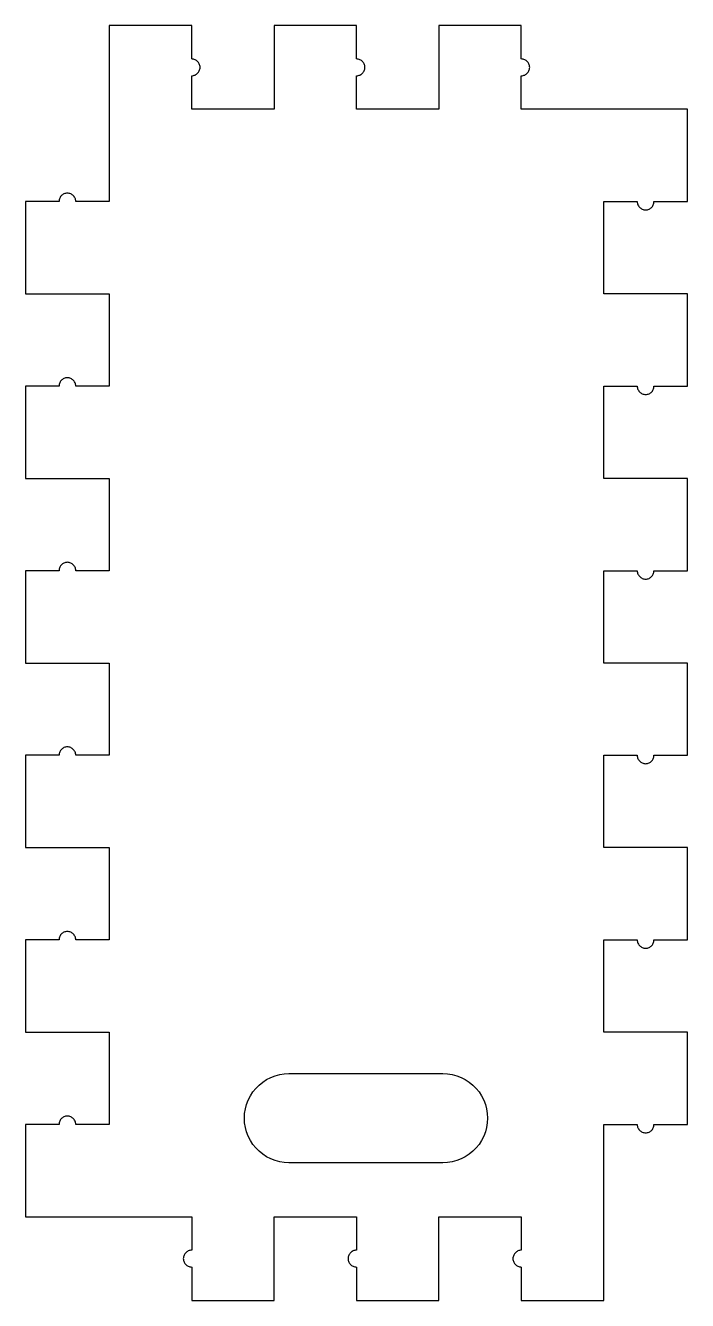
# Model space of a CAD drawing. Header units: metres. Extents: x -3 to 60, y -3 to 152.
# Drawn here: x 35.7 to 60.2, y -3.1 to 44.1 of the extents above; entities that cross this region are included whole.
import ezdxf

# ---------------------------------------------------------------- set-up
doc = ezdxf.new("R2010")
doc.units = ezdxf.units.M

msp = doc.modelspace()

# ---------------------------------------------------------------- linework, layer by layer
for p, q in [((41.85, 44.1), (38.8, 44.1)), ((38.8, 44.1), (38.8, 37.5833)), ((41.85, 42.86), (41.85, 44.1)), ((47.95, 44.1), (44.9, 44.1)), ((44.9, 44.1), (44.9, 41)), ((47.95, 42.86), (47.95, 44.1)), ((54.05, 44.1), (51, 44.1)), ((51, 44.1), (51, 41)), ((54.05, 42.86), (54.05, 44.1)), ((41.8824, 42.8583), (41.85, 42.86)), ((41.9144, 42.8532), (41.8824, 42.8583)), ((41.9458, 42.8448), (41.9144, 42.8532)), ((41.9761, 42.8332), (41.9458, 42.8448)), ((42.005, 42.8185), (41.9761, 42.8332)), ((42.0322, 42.8008), (42.005, 42.8185)), ((42.0574, 42.7804), (42.0322, 42.8008)), ((42.0804, 42.7574), (42.0574, 42.7804)), ((42.1008, 42.7322), (42.0804, 42.7574)), ((42.1185, 42.705), (42.1008, 42.7322)), ((42.1332, 42.6761), (42.1185, 42.705)), ((42.1448, 42.6458), (42.1332, 42.6761)), ((42.1532, 42.6144), (42.1448, 42.6458)), ((42.1448, 42.4542), (42.1532, 42.4855)), ((42.1583, 42.5824), (42.1532, 42.6144)), ((42.1532, 42.4855), (42.1583, 42.5176)), ((42.16, 42.55), (42.1583, 42.5824)), ((42.1583, 42.5176), (42.16, 42.55)), ((47.9824, 42.8583), (47.95, 42.86)), ((48.0144, 42.8532), (47.9824, 42.8583)), ((48.0458, 42.8448), (48.0144, 42.8532)), ((48.0761, 42.8332), (48.0458, 42.8448)), ((48.105, 42.8185), (48.0761, 42.8332)), ((48.1322, 42.8008), (48.105, 42.8185)), ((48.1574, 42.7804), (48.1322, 42.8008)), ((48.1803, 42.7574), (48.1574, 42.7804)), ((48.2008, 42.7322), (48.1803, 42.7574)), ((48.2184, 42.705), (48.2008, 42.7322)), ((48.2332, 42.6761), (48.2184, 42.705)), ((48.2448, 42.6458), (48.2332, 42.6761)), ((48.2532, 42.6144), (48.2448, 42.6458)), ((48.2448, 42.4542), (48.2532, 42.4855)), ((48.2583, 42.5824), (48.2532, 42.6144)), ((48.2532, 42.4855), (48.2583, 42.5176)), ((48.26, 42.55), (48.2583, 42.5824)), ((48.2583, 42.5176), (48.26, 42.55)), ((54.0824, 42.8583), (54.05, 42.86)), ((54.1144, 42.8532), (54.0824, 42.8583)), ((54.1458, 42.8448), (54.1144, 42.8532)), ((54.1761, 42.8332), (54.1458, 42.8448)), ((54.205, 42.8185), (54.1761, 42.8332)), ((54.2322, 42.8008), (54.205, 42.8185)), ((54.2574, 42.7804), (54.2322, 42.8008)), ((54.2803, 42.7574), (54.2574, 42.7804)), ((54.3008, 42.7322), (54.2803, 42.7574)), ((54.3185, 42.705), (54.3008, 42.7322)), ((54.3332, 42.6761), (54.3185, 42.705)), ((54.3448, 42.6458), (54.3332, 42.6761)), ((54.3532, 42.6144), (54.3448, 42.6458)), ((54.3448, 42.4542), (54.3532, 42.4855)), ((54.3583, 42.5824), (54.3532, 42.6144)), ((54.3532, 42.4855), (54.3583, 42.5176)), ((54.36, 42.55), (54.3583, 42.5824)), ((54.3583, 42.5176), (54.36, 42.55)), ((41.85, 42.24), (41.8824, 42.2417)), ((41.85, 41), (41.85, 42.24)), ((41.8824, 42.2417), (41.9144, 42.2468)), ((41.9144, 42.2468), (41.9458, 42.2552)), ((41.9458, 42.2552), (41.9761, 42.2668)), ((41.9761, 42.2668), (42.005, 42.2815)), ((42.005, 42.2815), (42.0322, 42.2992)), ((42.0322, 42.2992), (42.0574, 42.3196)), ((42.0574, 42.3196), (42.0804, 42.3426)), ((42.0804, 42.3426), (42.1008, 42.3678)), ((42.1008, 42.3678), (42.1185, 42.395)), ((42.1185, 42.395), (42.1332, 42.4239)), ((42.1332, 42.4239), (42.1448, 42.4542)), ((47.95, 42.24), (47.9824, 42.2417)), ((47.95, 41), (47.95, 42.24)), ((47.9824, 42.2417), (48.0144, 42.2468)), ((48.0144, 42.2468), (48.0458, 42.2552)), ((48.0458, 42.2552), (48.0761, 42.2668)), ((48.0761, 42.2668), (48.105, 42.2815)), ((48.105, 42.2815), (48.1322, 42.2992)), ((48.1322, 42.2992), (48.1574, 42.3196)), ((48.1574, 42.3196), (48.1803, 42.3426)), ((48.1803, 42.3426), (48.2008, 42.3678)), ((48.2008, 42.3678), (48.2184, 42.395)), ((48.2184, 42.395), (48.2332, 42.4239)), ((48.2332, 42.4239), (48.2448, 42.4542)), ((54.05, 42.24), (54.0824, 42.2417)), ((54.05, 41), (54.05, 42.24)), ((54.0824, 42.2417), (54.1144, 42.2468)), ((54.1144, 42.2468), (54.1458, 42.2552)), ((54.1458, 42.2552), (54.1761, 42.2668)), ((54.1761, 42.2668), (54.205, 42.2815)), ((54.205, 42.2815), (54.2322, 42.2992)), ((54.2322, 42.2992), (54.2574, 42.3196)), ((54.2574, 42.3196), (54.2803, 42.3426)), ((54.2803, 42.3426), (54.3008, 42.3678)), ((54.3008, 42.3678), (54.3185, 42.395)), ((54.3185, 42.395), (54.3332, 42.4239)), ((54.3332, 42.4239), (54.3448, 42.4542)), ((44.9, 41), (41.85, 41)), ((51, 41), (47.95, 41)), ((60.2, 41), (54.05, 41)), ((60.2, 37.5833), (60.2, 41)), ((36.9992, 37.7655), (36.9815, 37.7383)), ((37.0196, 37.7907), (36.9992, 37.7655)), ((37.0426, 37.8137), (37.0196, 37.7907)), ((37.0678, 37.8341), (37.0426, 37.8137)), ((37.095, 37.8518), (37.0678, 37.8341)), ((37.1239, 37.8665), (37.095, 37.8518)), ((37.1542, 37.8781), (37.1239, 37.8665)), ((37.1855, 37.8865), (37.1542, 37.8781)), ((37.2176, 37.8916), (37.1855, 37.8865)), ((37.25, 37.8933), (37.2176, 37.8916)), ((37.2824, 37.8916), (37.25, 37.8933)), ((37.3145, 37.8865), (37.2824, 37.8916)), ((37.3458, 37.8781), (37.3145, 37.8865)), ((37.3761, 37.8665), (37.3458, 37.8781)), ((37.405, 37.8518), (37.3761, 37.8665)), ((37.4322, 37.8341), (37.405, 37.8518)), ((37.4574, 37.8137), (37.4322, 37.8341)), ((37.4804, 37.7907), (37.4574, 37.8137)), ((37.5008, 37.7655), (37.4804, 37.7907)), ((37.5185, 37.7383), (37.5008, 37.7655)), ((36.94, 37.5833), (35.7, 37.5833)), ((35.7, 37.5833), (35.7, 34.1667)), ((36.9417, 37.6157), (36.94, 37.5833)), ((36.9468, 37.6478), (36.9417, 37.6157)), ((36.9552, 37.6791), (36.9468, 37.6478)), ((36.9668, 37.7094), (36.9552, 37.6791)), ((36.9815, 37.7383), (36.9668, 37.7094)), ((37.5332, 37.7094), (37.5185, 37.7383)), ((37.5448, 37.6791), (37.5332, 37.7094)), ((37.5532, 37.6478), (37.5448, 37.6791)), ((37.5583, 37.6157), (37.5532, 37.6478)), ((37.56, 37.5833), (37.5583, 37.6157)), ((38.8, 37.5833), (37.56, 37.5833)), ((57.1, 34.1667), (57.1, 37.5833)), ((57.1, 37.5833), (58.34, 37.5833)), ((58.34, 37.5833), (58.3417, 37.5509)), ((58.3417, 37.5509), (58.3468, 37.5189)), ((58.3468, 37.5189), (58.3551, 37.4875)), ((58.3551, 37.4875), (58.3668, 37.4573)), ((58.3668, 37.4573), (58.3815, 37.4283)), ((58.3815, 37.4283), (58.3992, 37.4011)), ((58.3992, 37.4011), (58.4196, 37.3759)), ((58.4196, 37.3759), (58.4426, 37.353)), ((58.4426, 37.353), (58.4678, 37.3326)), ((58.4678, 37.3326), (58.495, 37.3149)), ((58.495, 37.3149), (58.5239, 37.3001)), ((58.5239, 37.3001), (58.5542, 37.2885)), ((58.5542, 37.2885), (58.5855, 37.2801)), ((58.7144, 37.2801), (58.7458, 37.2885)), ((58.7458, 37.2885), (58.7761, 37.3001)), ((58.7761, 37.3001), (58.805, 37.3149)), ((58.805, 37.3149), (58.8322, 37.3326)), ((58.8322, 37.3326), (58.8574, 37.353)), ((58.8574, 37.353), (58.8804, 37.3759)), ((58.8804, 37.3759), (58.9008, 37.4011)), ((58.9008, 37.4011), (58.9184, 37.4283)), ((58.9184, 37.4283), (58.9332, 37.4573)), ((58.9332, 37.4573), (58.9448, 37.4875)), ((58.9448, 37.4875), (58.9532, 37.5189)), ((58.9532, 37.5189), (58.9583, 37.5509)), ((58.9583, 37.5509), (58.96, 37.5833)), ((58.96, 37.5833), (60.2, 37.5833)), ((58.5855, 37.2801), (58.6176, 37.275)), ((58.6176, 37.275), (58.65, 37.2733)), ((58.65, 37.2733), (58.6824, 37.275)), ((58.6824, 37.275), (58.7144, 37.2801)), ((35.7, 34.1667), (38.8, 34.1667)), ((38.8, 34.1667), (38.8, 30.75)), ((60.2, 34.1667), (57.1, 34.1667)), ((60.2, 30.75), (60.2, 34.1667)), ((36.94, 30.75), (35.7, 30.75)), ((35.7, 30.75), (35.7, 27.3333)), ((36.9417, 30.7824), (36.94, 30.75)), ((36.9468, 30.8144), (36.9417, 30.7824)), ((36.9552, 30.8458), (36.9468, 30.8144)), ((36.9668, 30.8761), (36.9552, 30.8458)), ((36.9815, 30.905), (36.9668, 30.8761)), ((36.9992, 30.9322), (36.9815, 30.905)), ((37.0196, 30.9574), (36.9992, 30.9322)), ((37.0426, 30.9804), (37.0196, 30.9574)), ((37.0678, 31.0008), (37.0426, 30.9804)), ((37.095, 31.0184), (37.0678, 31.0008)), ((37.1239, 31.0332), (37.095, 31.0184)), ((37.1542, 31.0448), (37.1239, 31.0332)), ((37.1855, 31.0532), (37.1542, 31.0448)), ((37.2176, 31.0583), (37.1855, 31.0532)), ((37.25, 31.06), (37.2176, 31.0583)), ((37.2824, 31.0583), (37.25, 31.06)), ((37.3145, 31.0532), (37.2824, 31.0583)), ((37.3458, 31.0448), (37.3145, 31.0532)), ((37.3761, 31.0332), (37.3458, 31.0448)), ((37.405, 31.0184), (37.3761, 31.0332)), ((37.4322, 31.0008), (37.405, 31.0184)), ((37.4574, 30.9804), (37.4322, 31.0008)), ((37.4804, 30.9574), (37.4574, 30.9804)), ((37.5008, 30.9322), (37.4804, 30.9574)), ((37.5185, 30.905), (37.5008, 30.9322)), ((37.5332, 30.8761), (37.5185, 30.905)), ((37.5448, 30.8458), (37.5332, 30.8761)), ((37.5532, 30.8144), (37.5448, 30.8458)), ((37.5583, 30.7824), (37.5532, 30.8144)), ((37.56, 30.75), (37.5583, 30.7824)), ((38.8, 30.75), (37.56, 30.75)), ((57.1, 27.3333), (57.1, 30.75)), ((57.1, 30.75), (58.34, 30.75)), ((58.34, 30.75), (58.3417, 30.7176)), ((58.3417, 30.7176), (58.3468, 30.6856)), ((58.3468, 30.6856), (58.3551, 30.6542)), ((58.9448, 30.6542), (58.9532, 30.6856)), ((58.9532, 30.6856), (58.9583, 30.7176)), ((58.9583, 30.7176), (58.96, 30.75)), ((58.96, 30.75), (60.2, 30.75)), ((58.3551, 30.6542), (58.3668, 30.6239)), ((58.3668, 30.6239), (58.3815, 30.595)), ((58.3815, 30.595), (58.3992, 30.5678)), ((58.3992, 30.5678), (58.4196, 30.5426)), ((58.4196, 30.5426), (58.4426, 30.5196)), ((58.4426, 30.5196), (58.4678, 30.4992)), ((58.4678, 30.4992), (58.495, 30.4816)), ((58.495, 30.4816), (58.5239, 30.4668)), ((58.5239, 30.4668), (58.5542, 30.4552)), ((58.5542, 30.4552), (58.5855, 30.4468)), ((58.5855, 30.4468), (58.6176, 30.4417)), ((58.6176, 30.4417), (58.65, 30.44)), ((58.65, 30.44), (58.6824, 30.4417)), ((58.6824, 30.4417), (58.7144, 30.4468)), ((58.7144, 30.4468), (58.7458, 30.4552)), ((58.7458, 30.4552), (58.7761, 30.4668)), ((58.7761, 30.4668), (58.805, 30.4816)), ((58.805, 30.4816), (58.8322, 30.4992)), ((58.8322, 30.4992), (58.8574, 30.5196)), ((58.8574, 30.5196), (58.8804, 30.5426)), ((58.8804, 30.5426), (58.9008, 30.5678)), ((58.9008, 30.5678), (58.9184, 30.595)), ((58.9184, 30.595), (58.9332, 30.6239)), ((58.9332, 30.6239), (58.9448, 30.6542)), ((35.7, 27.3333), (38.8, 27.3333)), ((38.8, 27.3333), (38.8, 23.9167)), ((60.2, 27.3333), (57.1, 27.3333)), ((60.2, 23.9167), (60.2, 27.3333)), ((36.9992, 24.0989), (36.9815, 24.0717)), ((37.0196, 24.1241), (36.9992, 24.0989)), ((37.0426, 24.147), (37.0196, 24.1241)), ((37.0678, 24.1674), (37.0426, 24.147)), ((37.095, 24.1851), (37.0678, 24.1674)), ((37.1239, 24.1999), (37.095, 24.1851)), ((37.1542, 24.2115), (37.1239, 24.1999)), ((37.1855, 24.2199), (37.1542, 24.2115)), ((37.2176, 24.225), (37.1855, 24.2199)), ((37.25, 24.2267), (37.2176, 24.225)), ((37.2824, 24.225), (37.25, 24.2267)), ((37.3145, 24.2199), (37.2824, 24.225)), ((37.3458, 24.2115), (37.3145, 24.2199)), ((37.3761, 24.1999), (37.3458, 24.2115)), ((37.405, 24.1851), (37.3761, 24.1999)), ((37.4322, 24.1674), (37.405, 24.1851)), ((37.4574, 24.147), (37.4322, 24.1674)), ((37.4804, 24.1241), (37.4574, 24.147)), ((37.5008, 24.0989), (37.4804, 24.1241)), ((37.5185, 24.0717), (37.5008, 24.0989)), ((36.94, 23.9167), (35.7, 23.9167)), ((35.7, 23.9167), (35.7, 20.5)), ((36.9417, 23.9491), (36.94, 23.9167)), ((36.9468, 23.9811), (36.9417, 23.9491)), ((36.9552, 24.0125), (36.9468, 23.9811)), ((36.9668, 24.0427), (36.9552, 24.0125)), ((36.9815, 24.0717), (36.9668, 24.0427)), ((37.5332, 24.0427), (37.5185, 24.0717)), ((37.5448, 24.0125), (37.5332, 24.0427)), ((37.5532, 23.9811), (37.5448, 24.0125)), ((37.5583, 23.9491), (37.5532, 23.9811)), ((37.56, 23.9167), (37.5583, 23.9491)), ((38.8, 23.9167), (37.56, 23.9167)), ((57.1, 20.5), (57.1, 23.9167)), ((57.1, 23.9167), (58.34, 23.9167)), ((58.34, 23.9167), (58.3417, 23.8843)), ((58.3417, 23.8843), (58.3468, 23.8522)), ((58.3468, 23.8522), (58.3551, 23.8209)), ((58.3551, 23.8209), (58.3668, 23.7906)), ((58.3668, 23.7906), (58.3815, 23.7617)), ((58.3815, 23.7617), (58.3992, 23.7345)), ((58.3992, 23.7345), (58.4196, 23.7093)), ((58.4196, 23.7093), (58.4426, 23.6863)), ((58.4426, 23.6863), (58.4678, 23.6659)), ((58.4678, 23.6659), (58.495, 23.6482)), ((58.495, 23.6482), (58.5239, 23.6335)), ((58.5239, 23.6335), (58.5542, 23.6219)), ((58.5542, 23.6219), (58.5855, 23.6135)), ((58.5855, 23.6135), (58.6176, 23.6084)), ((58.6176, 23.6084), (58.65, 23.6067)), ((58.65, 23.6067), (58.6824, 23.6084)), ((58.6824, 23.6084), (58.7144, 23.6135)), ((58.7144, 23.6135), (58.7458, 23.6219)), ((58.7458, 23.6219), (58.7761, 23.6335)), ((58.7761, 23.6335), (58.805, 23.6482)), ((58.805, 23.6482), (58.8322, 23.6659)), ((58.8322, 23.6659), (58.8574, 23.6863)), ((58.8574, 23.6863), (58.8804, 23.7093)), ((58.8804, 23.7093), (58.9008, 23.7345)), ((58.9008, 23.7345), (58.9184, 23.7617)), ((58.9184, 23.7617), (58.9332, 23.7906)), ((58.9332, 23.7906), (58.9448, 23.8209)), ((58.9448, 23.8209), (58.9532, 23.8522)), ((58.9532, 23.8522), (58.9583, 23.8843)), ((58.9583, 23.8843), (58.96, 23.9167)), ((58.96, 23.9167), (60.2, 23.9167)), ((35.7, 20.5), (38.8, 20.5)), ((38.8, 20.5), (38.8, 17.0833)), ((60.2, 20.5), (57.1, 20.5)), ((60.2, 17.0833), (60.2, 20.5)), ((36.94, 17.0833), (35.7, 17.0833)), ((35.7, 17.0833), (35.7, 13.6667)), ((36.9417, 17.1157), (36.94, 17.0833)), ((36.9468, 17.1478), (36.9417, 17.1157)), ((36.9552, 17.1791), (36.9468, 17.1478)), ((36.9668, 17.2094), (36.9552, 17.1791)), ((36.9815, 17.2383), (36.9668, 17.2094)), ((36.9992, 17.2655), (36.9815, 17.2383)), ((37.0196, 17.2907), (36.9992, 17.2655)), ((37.0426, 17.3137), (37.0196, 17.2907)), ((37.0678, 17.3341), (37.0426, 17.3137)), ((37.095, 17.3518), (37.0678, 17.3341)), ((37.1239, 17.3665), (37.095, 17.3518)), ((37.1542, 17.3781), (37.1239, 17.3665)), ((37.1855, 17.3865), (37.1542, 17.3781)), ((37.2176, 17.3916), (37.1855, 17.3865)), ((37.25, 17.3933), (37.2176, 17.3916)), ((37.2824, 17.3916), (37.25, 17.3933)), ((37.3145, 17.3865), (37.2824, 17.3916)), ((37.3458, 17.3781), (37.3145, 17.3865)), ((37.3761, 17.3665), (37.3458, 17.3781)), ((37.405, 17.3518), (37.3761, 17.3665)), ((37.4322, 17.3341), (37.405, 17.3518)), ((37.4574, 17.3137), (37.4322, 17.3341)), ((37.4804, 17.2907), (37.4574, 17.3137)), ((37.5008, 17.2655), (37.4804, 17.2907)), ((37.5185, 17.2383), (37.5008, 17.2655)), ((37.5332, 17.2094), (37.5185, 17.2383)), ((37.5448, 17.1791), (37.5332, 17.2094)), ((37.5532, 17.1478), (37.5448, 17.1791)), ((37.5583, 17.1157), (37.5532, 17.1478)), ((37.56, 17.0833), (37.5583, 17.1157)), ((38.8, 17.0833), (37.56, 17.0833)), ((57.1, 13.6667), (57.1, 17.0833)), ((57.1, 17.0833), (58.34, 17.0833)), ((58.34, 17.0833), (58.3417, 17.0509)), ((58.3417, 17.0509), (58.3468, 17.0189)), ((58.3468, 17.0189), (58.3551, 16.9875)), ((58.9448, 16.9875), (58.9532, 17.0189)), ((58.9532, 17.0189), (58.9583, 17.0509)), ((58.9583, 17.0509), (58.96, 17.0833)), ((58.96, 17.0833), (60.2, 17.0833)), ((58.3551, 16.9875), (58.3668, 16.9573)), ((58.3668, 16.9573), (58.3815, 16.9283)), ((58.3815, 16.9283), (58.3992, 16.9011)), ((58.3992, 16.9011), (58.4196, 16.8759)), ((58.4196, 16.8759), (58.4426, 16.853)), ((58.4426, 16.853), (58.4678, 16.8326)), ((58.4678, 16.8326), (58.495, 16.8149)), ((58.495, 16.8149), (58.5239, 16.8001)), ((58.5239, 16.8001), (58.5542, 16.7885)), ((58.5542, 16.7885), (58.5855, 16.7801)), ((58.5855, 16.7801), (58.6176, 16.775)), ((58.6176, 16.775), (58.65, 16.7733)), ((58.65, 16.7733), (58.6824, 16.775)), ((58.6824, 16.775), (58.7144, 16.7801)), ((58.7144, 16.7801), (58.7458, 16.7885)), ((58.7458, 16.7885), (58.7761, 16.8001)), ((58.7761, 16.8001), (58.805, 16.8149)), ((58.805, 16.8149), (58.8322, 16.8326)), ((58.8322, 16.8326), (58.8574, 16.853)), ((58.8574, 16.853), (58.8804, 16.8759)), ((58.8804, 16.8759), (58.9008, 16.9011)), ((58.9008, 16.9011), (58.9184, 16.9283)), ((58.9184, 16.9283), (58.9332, 16.9573)), ((58.9332, 16.9573), (58.9448, 16.9875)), ((35.7, 13.6667), (38.8, 13.6667)), ((38.8, 13.6667), (38.8, 10.25)), ((60.2, 13.6667), (57.1, 13.6667)), ((60.2, 10.25), (60.2, 13.6667)), ((36.9815, 10.405), (36.9668, 10.3761)), ((36.9992, 10.4322), (36.9815, 10.405)), ((37.0196, 10.4574), (36.9992, 10.4322)), ((37.0426, 10.4804), (37.0196, 10.4574)), ((37.0678, 10.5008), (37.0426, 10.4804)), ((37.095, 10.5184), (37.0678, 10.5008)), ((37.1239, 10.5332), (37.095, 10.5184)), ((37.1542, 10.5448), (37.1239, 10.5332)), ((37.1855, 10.5532), (37.1542, 10.5448)), ((37.2176, 10.5583), (37.1855, 10.5532)), ((37.25, 10.56), (37.2176, 10.5583)), ((37.2824, 10.5583), (37.25, 10.56)), ((37.3145, 10.5532), (37.2824, 10.5583)), ((37.3458, 10.5448), (37.3145, 10.5532)), ((37.3761, 10.5332), (37.3458, 10.5448)), ((37.405, 10.5184), (37.3761, 10.5332)), ((37.4322, 10.5008), (37.405, 10.5184)), ((37.4574, 10.4804), (37.4322, 10.5008)), ((37.4804, 10.4574), (37.4574, 10.4804)), ((37.5008, 10.4322), (37.4804, 10.4574)), ((37.5185, 10.405), (37.5008, 10.4322)), ((37.5332, 10.3761), (37.5185, 10.405)), ((36.94, 10.25), (35.7, 10.25)), ((35.7, 10.25), (35.7, 6.83333)), ((36.9417, 10.2824), (36.94, 10.25)), ((36.9468, 10.3144), (36.9417, 10.2824)), ((36.9552, 10.3458), (36.9468, 10.3144)), ((36.9668, 10.3761), (36.9552, 10.3458)), ((37.5448, 10.3458), (37.5332, 10.3761)), ((37.5532, 10.3144), (37.5448, 10.3458)), ((37.5583, 10.2824), (37.5532, 10.3144)), ((37.56, 10.25), (37.5583, 10.2824)), ((38.8, 10.25), (37.56, 10.25)), ((57.1, 6.83334), (57.1, 10.25)), ((57.1, 10.25), (58.34, 10.25)), ((58.34, 10.25), (58.3417, 10.2176)), ((58.3417, 10.2176), (58.3468, 10.1856)), ((58.3468, 10.1856), (58.3551, 10.1542)), ((58.3551, 10.1542), (58.3668, 10.1239)), ((58.3668, 10.1239), (58.3815, 10.095)), ((58.3815, 10.095), (58.3992, 10.0678)), ((58.3992, 10.0678), (58.4196, 10.0426)), ((58.4196, 10.0426), (58.4426, 10.0196)), ((58.4426, 10.0196), (58.4678, 9.99922)), ((58.4678, 9.99922), (58.495, 9.98155)), ((58.495, 9.98155), (58.5239, 9.96681)), ((58.5239, 9.96681), (58.5542, 9.95518)), ((58.5542, 9.95518), (58.5855, 9.94679)), ((58.5855, 9.94679), (58.6176, 9.94171)), ((58.6176, 9.94171), (58.65, 9.94002)), ((58.65, 9.94002), (58.6824, 9.94171)), ((58.6824, 9.94171), (58.7144, 9.94679)), ((58.7144, 9.94679), (58.7458, 9.95518)), ((58.7458, 9.95518), (58.7761, 9.96681)), ((58.7761, 9.96681), (58.805, 9.98155)), ((58.805, 9.98155), (58.8322, 9.99922)), ((58.8322, 9.99922), (58.8574, 10.0196)), ((58.8574, 10.0196), (58.8804, 10.0426)), ((58.8804, 10.0426), (58.9008, 10.0678)), ((58.9008, 10.0678), (58.9184, 10.095)), ((58.9184, 10.095), (58.9332, 10.1239)), ((58.9332, 10.1239), (58.9448, 10.1542)), ((58.9448, 10.1542), (58.9532, 10.1856)), ((58.9532, 10.1856), (58.9583, 10.2176)), ((58.9583, 10.2176), (58.96, 10.25)), ((58.96, 10.25), (60.2, 10.25)), ((35.7, 6.83333), (38.8, 6.83333)), ((38.8, 6.83333), (38.8, 3.41666)), ((60.2, 6.83334), (57.1, 6.83334)), ((60.2, 3.41669), (60.2, 6.83334)), ((44.7789, 5.15735), (44.9401, 5.21924)), ((44.9401, 5.21924), (45.1069, 5.26393)), ((45.1069, 5.26393), (45.2775, 5.29095)), ((45.2775, 5.29095), (45.45, 5.29999)), ((45.45, 5.29999), (51.15, 5.29999)), ((51.15, 5.29999), (51.3224, 5.29095)), ((51.3224, 5.29095), (51.493, 5.26393)), ((51.493, 5.26393), (51.6599, 5.21924)), ((51.6599, 5.21924), (51.8211, 5.15735)), ((44.1151, 4.61984), (44.2238, 4.75406)), ((44.2238, 4.75406), (44.3459, 4.87617)), ((44.3459, 4.87617), (44.4801, 4.98486)), ((44.4801, 4.98486), (44.625, 5.07893)), ((44.625, 5.07893), (44.7789, 5.15735)), ((51.8211, 5.15735), (51.975, 5.07893)), ((51.975, 5.07893), (52.1198, 4.98486)), ((52.1198, 4.98486), (52.254, 4.87617)), ((52.254, 4.87617), (52.3762, 4.75406)), ((52.3762, 4.75406), (52.4849, 4.61984)), ((43.8807, 4.15987), (43.9426, 4.32111)), ((43.9426, 4.32111), (44.021, 4.47499)), ((44.021, 4.47499), (44.1151, 4.61984)), ((52.4849, 4.61984), (52.5789, 4.47499)), ((52.5789, 4.47499), (52.6573, 4.32111)), ((52.6573, 4.32111), (52.7192, 4.15987)), ((43.8, 3.64999), (43.809, 3.82246)), ((43.809, 3.82246), (43.836, 3.99304)), ((43.836, 3.99304), (43.8807, 4.15987)), ((52.7192, 4.15987), (52.7639, 3.99304)), ((52.7639, 3.99304), (52.7909, 3.82246)), ((52.7909, 3.82246), (52.8, 3.64999)), ((36.94, 3.41666), (35.7, 3.41666)), ((35.7, 3.41666), (35.7, 0)), ((36.9417, 3.44907), (36.94, 3.41666)), ((36.9468, 3.48111), (36.9417, 3.44907)), ((36.9552, 3.51245), (36.9468, 3.48111)), ((36.9668, 3.54274), (36.9552, 3.51245)), ((36.9815, 3.57166), (36.9668, 3.54274)), ((36.9992, 3.59888), (36.9815, 3.57166)), ((37.0196, 3.62408), (36.9992, 3.59888)), ((37.0426, 3.64703), (37.0196, 3.62408)), ((37.0678, 3.66745), (37.0426, 3.64703)), ((37.095, 3.68512), (37.0678, 3.66745)), ((37.1239, 3.69986), (37.095, 3.68512)), ((37.1542, 3.71149), (37.1239, 3.69986)), ((37.1855, 3.71988), (37.1542, 3.71149)), ((37.2176, 3.72496), (37.1855, 3.71988)), ((37.25, 3.72665), (37.2176, 3.72496)), ((37.2824, 3.72496), (37.25, 3.72665)), ((37.3145, 3.71988), (37.2824, 3.72496)), ((37.3458, 3.71149), (37.3145, 3.71988)), ((37.3761, 3.69986), (37.3458, 3.71149)), ((37.405, 3.68512), (37.3761, 3.69986)), ((37.4322, 3.66745), (37.405, 3.68512)), ((37.4574, 3.64703), (37.4322, 3.66745)), ((37.4804, 3.62408), (37.4574, 3.64703)), ((37.5008, 3.59888), (37.4804, 3.62408)), ((37.5185, 3.57166), (37.5008, 3.59888)), ((37.5332, 3.54274), (37.5185, 3.57166)), ((37.5448, 3.51245), (37.5332, 3.54274)), ((37.5532, 3.48111), (37.5448, 3.51245)), ((37.5583, 3.44907), (37.5532, 3.48111)), ((37.56, 3.41666), (37.5583, 3.44907)), ((38.8, 3.41666), (37.56, 3.41666)), ((43.809, 3.47752), (43.8, 3.64999)), ((43.836, 3.30693), (43.809, 3.47752)), ((43.8807, 3.14012), (43.836, 3.30693)), ((52.7639, 3.30693), (52.7192, 3.14012)), ((52.7909, 3.47752), (52.7639, 3.30693)), ((52.8, 3.64999), (52.7909, 3.47752)), ((57.1, -3.09999), (57.1, 3.41669)), ((57.1, 3.41669), (58.34, 3.41669)), ((58.34, 3.41669), (58.3417, 3.38428)), ((58.3417, 3.38428), (58.3468, 3.35223)), ((58.3468, 3.35223), (58.3551, 3.32089)), ((58.3551, 3.32089), (58.3668, 3.2906)), ((58.9332, 3.2906), (58.9448, 3.32089)), ((58.9448, 3.32089), (58.9532, 3.35223)), ((58.9532, 3.35223), (58.9583, 3.38428)), ((58.9583, 3.38428), (58.96, 3.41669)), ((58.96, 3.41669), (60.2, 3.41669)), ((43.9426, 2.97888), (43.8807, 3.14012)), ((44.021, 2.825), (43.9426, 2.97888)), ((52.6573, 2.97888), (52.5789, 2.825)), ((52.7192, 3.14012), (52.6573, 2.97888)), ((58.3668, 3.2906), (58.3815, 3.26169)), ((58.3815, 3.26169), (58.3992, 3.23447)), ((58.3992, 3.23447), (58.4196, 3.20926)), ((58.4196, 3.20926), (58.4426, 3.18631)), ((58.4426, 3.18631), (58.4678, 3.16589)), ((58.4678, 3.16589), (58.495, 3.14822)), ((58.495, 3.14822), (58.5239, 3.13348)), ((58.5239, 3.13348), (58.5542, 3.12186)), ((58.5542, 3.12186), (58.5855, 3.11346)), ((58.5855, 3.11346), (58.6176, 3.10838)), ((58.6176, 3.10838), (58.65, 3.10669)), ((58.65, 3.10669), (58.6824, 3.10838)), ((58.6824, 3.10838), (58.7144, 3.11346)), ((58.7144, 3.11346), (58.7458, 3.12186)), ((58.7458, 3.12186), (58.7761, 3.13348)), ((58.7761, 3.13348), (58.805, 3.14822)), ((58.805, 3.14822), (58.8322, 3.16589)), ((58.8322, 3.16589), (58.8574, 3.18631)), ((58.8574, 3.18631), (58.8804, 3.20926)), ((58.8804, 3.20926), (58.9008, 3.23447)), ((58.9008, 3.23447), (58.9184, 3.26169)), ((58.9184, 3.26169), (58.9332, 3.2906)), ((44.1151, 2.68015), (44.021, 2.825)), ((44.2238, 2.54593), (44.1151, 2.68015)), ((44.3459, 2.4238), (44.2238, 2.54593)), ((44.4801, 2.31511), (44.3459, 2.4238)), ((52.254, 2.4238), (52.1198, 2.31511)), ((52.3762, 2.54593), (52.254, 2.4238)), ((52.4849, 2.68015), (52.3762, 2.54593)), ((52.5789, 2.825), (52.4849, 2.68015)), ((44.625, 2.22105), (44.4801, 2.31511)), ((44.7789, 2.14264), (44.625, 2.22105)), ((44.9401, 2.08075), (44.7789, 2.14264)), ((45.1069, 2.03604), (44.9401, 2.08075)), ((45.2775, 2.00903), (45.1069, 2.03604)), ((45.45, 2), (45.2775, 2.00903)), ((51.15, 2), (45.45, 2)), ((51.3224, 2.00903), (51.15, 2)), ((51.493, 2.03604), (51.3224, 2.00903)), ((51.6599, 2.08075), (51.493, 2.03604)), ((51.8211, 2.14264), (51.6599, 2.08075)), ((51.975, 2.22105), (51.8211, 2.14264)), ((52.1198, 2.31511), (51.975, 2.22105)), ((35.7, 0), (41.85, 0)), ((41.85, 0), (41.85, -1.23999)), ((44.9, 0), (47.95, 0)), ((44.9, -3.09999), (44.9, 0)), ((47.95, 0), (47.95, -1.23999)), ((51, -3.09999), (51, 0)), ((51, 0), (54.05, 0)), ((54.05, 0), (54.05, -1.23999)), ((41.5815, -1.39499), (41.5668, -1.4239)), ((41.5992, -1.36777), (41.5815, -1.39499)), ((41.6196, -1.34256), (41.5992, -1.36777)), ((41.6426, -1.31961), (41.6196, -1.34256)), ((41.6678, -1.29919), (41.6426, -1.31961)), ((41.695, -1.28152), (41.6678, -1.29919)), ((41.7239, -1.26678), (41.695, -1.28152)), ((41.7542, -1.25516), (41.7239, -1.26678)), ((41.7855, -1.24677), (41.7542, -1.25516)), ((41.8176, -1.24168), (41.7855, -1.24677)), ((41.85, -1.23999), (41.8176, -1.24168)), ((47.6815, -1.39499), (47.6668, -1.4239)), ((47.6992, -1.36777), (47.6815, -1.39499)), ((47.7196, -1.34256), (47.6992, -1.36777)), ((47.7426, -1.31961), (47.7196, -1.34256)), ((47.7678, -1.29919), (47.7426, -1.31961)), ((47.795, -1.28152), (47.7678, -1.29919)), ((47.8239, -1.26678), (47.795, -1.28152)), ((47.8542, -1.25516), (47.8239, -1.26678)), ((47.8855, -1.24677), (47.8542, -1.25516)), ((47.9176, -1.24168), (47.8855, -1.24677)), ((47.95, -1.23999), (47.9176, -1.24168)), ((53.7815, -1.39499), (53.7668, -1.4239)), ((53.7992, -1.36777), (53.7815, -1.39499)), ((53.8196, -1.34256), (53.7992, -1.36777)), ((53.8426, -1.31961), (53.8196, -1.34256)), ((53.8678, -1.29919), (53.8426, -1.31961)), ((53.895, -1.28152), (53.8678, -1.29919)), ((53.9239, -1.26678), (53.895, -1.28152)), ((53.9542, -1.25516), (53.9239, -1.26678)), ((53.9855, -1.24677), (53.9542, -1.25516)), ((54.0176, -1.24168), (53.9855, -1.24677)), ((54.05, -1.23999), (54.0176, -1.24168)), ((41.5417, -1.51758), (41.54, -1.54999)), ((41.54, -1.54999), (41.5417, -1.5824)), ((41.5468, -1.48553), (41.5417, -1.51758)), ((41.5417, -1.5824), (41.5468, -1.61444)), ((41.5552, -1.45419), (41.5468, -1.48553)), ((41.5468, -1.61444), (41.5552, -1.64578)), ((41.5668, -1.4239), (41.5552, -1.45419)), ((41.5552, -1.64578), (41.5668, -1.67607)), ((41.5668, -1.67607), (41.5815, -1.70499)), ((41.5815, -1.70499), (41.5992, -1.73219)), ((41.5992, -1.73219), (41.6196, -1.75742)), ((41.6196, -1.75742), (41.6426, -1.78036)), ((41.6426, -1.78036), (41.6678, -1.80078)), ((41.6678, -1.80078), (41.695, -1.81845)), ((41.695, -1.81845), (41.7239, -1.83319)), ((41.7239, -1.83319), (41.7542, -1.84482)), ((41.7542, -1.84482), (41.7855, -1.85321)), ((41.7855, -1.85321), (41.8176, -1.85829)), ((41.8176, -1.85829), (41.85, -1.85999)), ((41.85, -1.85999), (41.85, -3.09999)), ((47.6417, -1.51758), (47.64, -1.54999)), ((47.64, -1.54999), (47.6417, -1.5824)), ((47.6468, -1.48553), (47.6417, -1.51758)), ((47.6417, -1.5824), (47.6468, -1.61444)), ((47.6552, -1.45419), (47.6468, -1.48553)), ((47.6468, -1.61444), (47.6552, -1.64578)), ((47.6668, -1.4239), (47.6552, -1.45419)), ((47.6552, -1.64578), (47.6668, -1.67607)), ((47.6668, -1.67607), (47.6815, -1.70499)), ((47.6815, -1.70499), (47.6992, -1.73219)), ((47.6992, -1.73219), (47.7196, -1.75742)), ((47.7196, -1.75742), (47.7426, -1.78036)), ((47.7426, -1.78036), (47.7678, -1.80078)), ((47.7678, -1.80078), (47.795, -1.81845)), ((47.795, -1.81845), (47.8239, -1.83319)), ((47.8239, -1.83319), (47.8542, -1.84482)), ((47.8542, -1.84482), (47.8855, -1.85321)), ((47.8855, -1.85321), (47.9176, -1.85829)), ((47.9176, -1.85829), (47.95, -1.85999)), ((47.95, -1.85999), (47.95, -3.09999)), ((53.7417, -1.51758), (53.74, -1.54999)), ((53.74, -1.54999), (53.7417, -1.5824)), ((53.7467, -1.48553), (53.7417, -1.51758)), ((53.7417, -1.5824), (53.7467, -1.61444)), ((53.7552, -1.45419), (53.7467, -1.48553)), ((53.7467, -1.61444), (53.7552, -1.64578)), ((53.7668, -1.4239), (53.7552, -1.45419)), ((53.7552, -1.64578), (53.7668, -1.67607)), ((53.7668, -1.67607), (53.7815, -1.70499)), ((53.7815, -1.70499), (53.7992, -1.73219)), ((53.7992, -1.73219), (53.8196, -1.75742)), ((53.8196, -1.75742), (53.8426, -1.78036)), ((53.8426, -1.78036), (53.8678, -1.80078)), ((53.8678, -1.80078), (53.895, -1.81845)), ((53.895, -1.81845), (53.9239, -1.83319)), ((53.9239, -1.83319), (53.9542, -1.84482)), ((53.9542, -1.84482), (53.9855, -1.85321)), ((53.9855, -1.85321), (54.0176, -1.85829)), ((54.0176, -1.85829), (54.05, -1.85999)), ((54.05, -1.85999), (54.05, -3.09999)), ((41.85, -3.09999), (44.9, -3.09999)), ((47.95, -3.09999), (51, -3.09999)), ((54.05, -3.09999), (57.1, -3.09999))]:
    msp.add_line(p, q)

doc.saveas('drawing.dxf')
